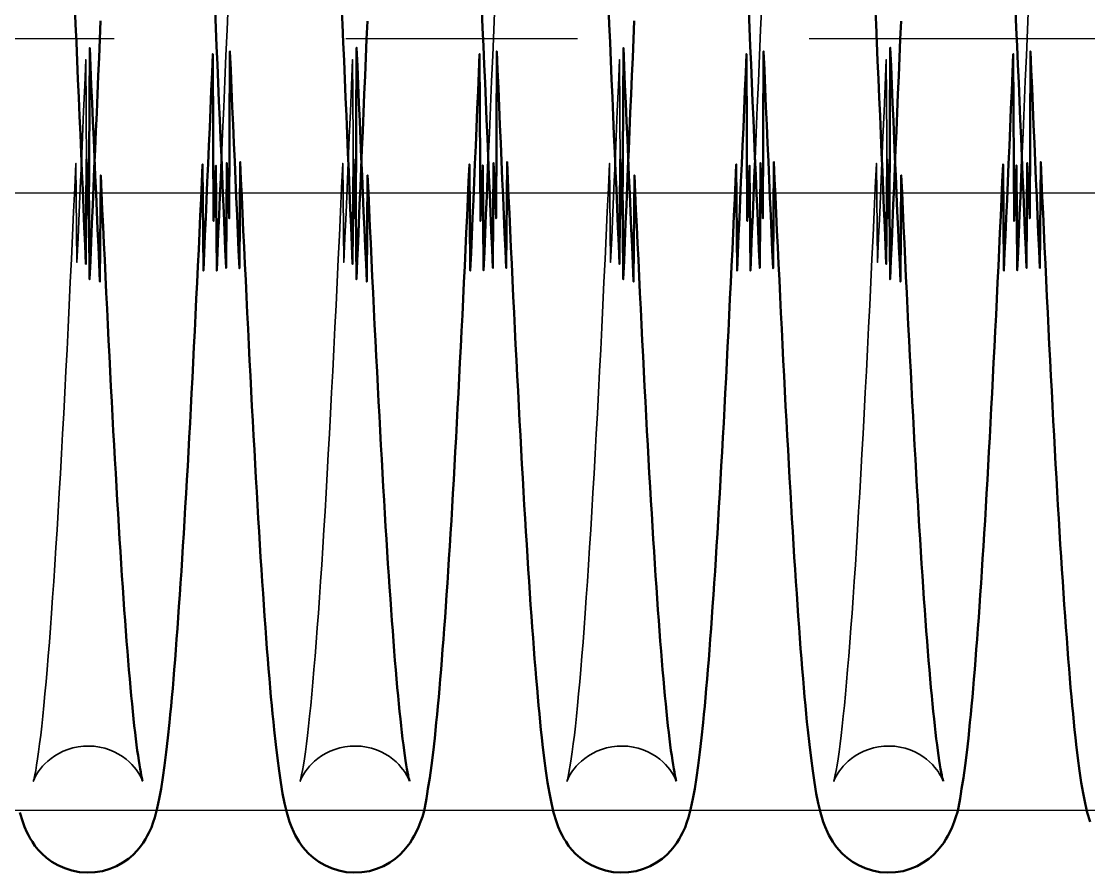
# Model space of a CAD drawing. Header units: millimetres. Extents: x 1448 to 104164, y -19509 to -89.
# Drawn here: x 81666.4 to 81735.5, y -3056.7 to -3001.5 of the extents above; entities that cross this region are included whole.
import ezdxf

# ---------------------------------------------------------------- set-up
doc = ezdxf.new("R2010")
doc.units = ezdxf.units.MM
doc.header["$LTSCALE"] = 60
doc.header["$MEASUREMENT"] = 0
doc.linetypes.add('CENTER', pattern=[2, 1.25, -0.25, 0.25, -0.25])
doc.layers.get('0').update_dxf_attribs({"linetype": 'CONTINUOUS'})
doc.layers.add('cen', color=14, linetype='CONTINUOUS')
doc.layers.add('가려진 것(ISO)', color=7, linetype='CONTINUOUS', lineweight=35)
doc.layers.add('가시적인 것(ISO)', color=7, linetype='CONTINUOUS', lineweight=50)

# ---------------------------------------------------------------- blocks, each defined once
blk = doc.blocks.new('토션스프링1')
at = {"layer": '가려진 것(ISO)', "flags": 128}
for points in [[(21463214.967, -50955456.939), (21463214.895, -50955458.591), (21463214.823, -50955460.254), (21463214.751, -50955461.926), (21463214.68, -50955463.606), (21463214.608, -50955465.292), (21463214.536, -50955466.982)], [(21463232.242, -50955456.936), (21463232.171, -50955458.59), (21463232.099, -50955460.254), (21463232.027, -50955461.927), (21463231.955, -50955463.607), (21463231.883, -50955465.293), (21463231.812, -50955466.981)], [(21463249.518, -50955456.939), (21463249.446, -50955458.591), (21463249.375, -50955460.254), (21463249.303, -50955461.926), (21463249.231, -50955463.606), (21463249.159, -50955465.292), (21463249.087, -50955466.982)], [(21463266.794, -50955456.936), (21463266.722, -50955458.59), (21463266.65, -50955460.254), (21463266.579, -50955461.927), (21463266.507, -50955463.607), (21463266.435, -50955465.293), (21463266.363, -50955466.981)], [(21463209.438, -50955507.244), (21463209.434, -50955507.229), (21463209.414, -50955507.177), (21463209.373, -50955507.083), (21463209.303, -50955506.94), (21463209.252, -50955506.847), (21463209.187, -50955506.739), (21463209.106, -50955506.617), (21463209.006, -50955506.478), (21463208.883, -50955506.326), (21463208.736, -50955506.163), (21463208.562, -50955505.994), (21463208.361, -50955505.822), (21463208.13, -50955505.652), (21463207.874, -50955505.491), (21463207.594, -50955505.344), (21463207.294, -50955505.217), (21463206.975, -50955505.114), (21463206.641, -50955505.035), (21463206.298, -50955504.985), (21463205.952, -50955504.965), (21463205.604, -50955504.976), (21463205.259, -50955505.017), (21463204.923, -50955505.086), (21463204.599, -50955505.182), (21463204.293, -50955505.303), (21463204.006, -50955505.445), (21463203.742, -50955505.602), (21463203.503, -50955505.768), (21463203.293, -50955505.94), (21463203.111, -50955506.111), (21463202.956, -50955506.277), (21463202.826, -50955506.432), (21463202.719, -50955506.572), (21463202.631, -50955506.699), (21463202.561, -50955506.811), (21463202.505, -50955506.91), (21463202.43, -50955507.065), (21463202.387, -50955507.166), (21463202.365, -50955507.224), (21463202.358, -50955507.244), (21463202.361, -50955507.234), (21463202.371, -50955507.197), (21463202.386, -50955507.137), (21463202.405, -50955507.056), (21463202.452, -50955506.837), (21463202.508, -50955506.547), (21463202.57, -50955506.195), (21463202.634, -50955505.788), (21463202.699, -50955505.333), (21463202.765, -50955504.827), (21463202.832, -50955504.272), (21463202.901, -50955503.671), (21463202.97, -50955503.023), (21463203.04, -50955502.331), (21463203.11, -50955501.596), (21463203.181, -50955500.819), (21463203.252, -50955500.001), (21463203.323, -50955499.144), (21463203.395, -50955498.25), (21463203.466, -50955497.319), (21463203.536, -50955496.353), (21463203.607, -50955495.347), (21463203.679, -50955494.304), (21463203.75, -50955493.225), (21463203.821, -50955492.111), (21463203.893, -50955490.962), (21463203.965, -50955489.781), (21463204.036, -50955488.569), (21463204.108, -50955487.327), (21463204.179, -50955486.056), (21463204.251, -50955484.757), (21463204.322, -50955483.432), (21463204.394, -50955482.082), (21463204.465, -50955480.705), (21463204.536, -50955479.3), (21463204.608, -50955477.869), (21463204.68, -50955476.413), (21463204.751, -50955474.934), (21463204.823, -50955473.433), (21463204.895, -50955471.913), (21463204.967, -50955470.373), (21463205.038, -50955468.817), (21463205.11, -50955467.245), (21463205.182, -50955473.659), (21463205.253, -50955472.061), (21463205.324, -50955470.451), (21463205.396, -50955468.826), (21463205.467, -50955467.186), (21463205.539, -50955465.534), (21463205.611, -50955463.871), (21463205.683, -50955462.2), (21463205.754, -50955460.521), (21463205.826, -50955470.836), (21463205.898, -50955469.147)], [(21463226.714, -50955507.244), (21463226.709, -50955507.229), (21463226.69, -50955507.177), (21463226.649, -50955507.083), (21463226.578, -50955506.94), (21463226.527, -50955506.847), (21463226.463, -50955506.739), (21463226.382, -50955506.616), (21463226.281, -50955506.478), (21463226.158, -50955506.325), (21463226.011, -50955506.162), (21463225.837, -50955505.993), (21463225.636, -50955505.821), (21463225.406, -50955505.652), (21463225.149, -50955505.491), (21463224.869, -50955505.344), (21463224.568, -50955505.217), (21463224.249, -50955505.113), (21463223.916, -50955505.035), (21463223.573, -50955504.985), (21463223.225, -50955504.965), (21463222.878, -50955504.976), (21463222.534, -50955505.017), (21463222.197, -50955505.087), (21463221.873, -50955505.183), (21463221.567, -50955505.304), (21463221.28, -50955505.445), (21463221.016, -50955505.603), (21463220.778, -50955505.77), (21463220.567, -50955505.941), (21463220.386, -50955506.112), (21463220.231, -50955506.278), (21463220.101, -50955506.433), (21463219.995, -50955506.574), (21463219.908, -50955506.702), (21463219.838, -50955506.815), (21463219.783, -50955506.913), (21463219.707, -50955507.065), (21463219.663, -50955507.166), (21463219.641, -50955507.223), (21463219.633, -50955507.244), (21463219.636, -50955507.234), (21463219.647, -50955507.197), (21463219.663, -50955507.136), (21463219.682, -50955507.055), (21463219.729, -50955506.836), (21463219.783, -50955506.549), (21463219.844, -50955506.199), (21463219.908, -50955505.792), (21463219.974, -50955505.333), (21463220.041, -50955504.828), (21463220.108, -50955504.275), (21463220.177, -50955503.674), (21463220.246, -50955503.027), (21463220.315, -50955502.336), (21463220.386, -50955501.601), (21463220.456, -50955500.825), (21463220.527, -50955500.007), (21463220.598, -50955499.15), (21463220.67, -50955498.254), (21463220.741, -50955497.322), (21463220.812, -50955496.353), (21463220.883, -50955495.35), (21463220.954, -50955494.31), (21463221.025, -50955493.232), (21463221.097, -50955492.119), (21463221.168, -50955490.971), (21463221.24, -50955489.79), (21463221.311, -50955488.577), (21463221.383, -50955487.333), (21463221.455, -50955486.061), (21463221.526, -50955484.76), (21463221.598, -50955483.433), (21463221.669, -50955482.08), (21463221.741, -50955480.703), (21463221.812, -50955479.301), (21463221.884, -50955477.873), (21463221.955, -50955476.418), (21463222.027, -50955474.94), (21463222.099, -50955473.44), (21463222.17, -50955471.919), (21463222.242, -50955470.378), (21463222.314, -50955468.82), (21463222.386, -50955467.246), (21463222.457, -50955473.657), (21463222.529, -50955472.056), (21463222.601, -50955470.443), (21463222.672, -50955468.82), (21463222.743, -50955467.183), (21463222.815, -50955465.534), (21463222.887, -50955463.872), (21463222.958, -50955462.202), (21463223.03, -50955460.523), (21463223.102, -50955470.837), (21463223.174, -50955469.147)], [(21463243.99, -50955507.244), (21463243.985, -50955507.229), (21463243.966, -50955507.177), (21463243.925, -50955507.083), (21463243.854, -50955506.94), (21463243.803, -50955506.847), (21463243.738, -50955506.739), (21463243.657, -50955506.617), (21463243.557, -50955506.478), (21463243.434, -50955506.326), (21463243.287, -50955506.163), (21463243.114, -50955505.994), (21463242.912, -50955505.822), (21463242.682, -50955505.652), (21463242.426, -50955505.491), (21463242.146, -50955505.344), (21463241.845, -50955505.217), (21463241.526, -50955505.114), (21463241.193, -50955505.035), (21463240.85, -50955504.985), (21463240.503, -50955504.965), (21463240.156, -50955504.976), (21463239.811, -50955505.017), (21463239.474, -50955505.086), (21463239.151, -50955505.182), (21463238.845, -50955505.303), (21463238.557, -50955505.445), (21463238.293, -50955505.602), (21463238.055, -50955505.768), (21463237.845, -50955505.94), (21463237.663, -50955506.111), (21463237.507, -50955506.277), (21463237.378, -50955506.432), (21463237.27, -50955506.572), (21463237.183, -50955506.699), (21463237.112, -50955506.811), (21463237.057, -50955506.91), (21463236.982, -50955507.065), (21463236.938, -50955507.166), (21463236.916, -50955507.224), (21463236.909, -50955507.244), (21463236.912, -50955507.234), (21463236.923, -50955507.197), (21463236.938, -50955507.137), (21463236.956, -50955507.056), (21463237.003, -50955506.837), (21463237.059, -50955506.547), (21463237.121, -50955506.195), (21463237.185, -50955505.788), (21463237.25, -50955505.333), (21463237.316, -50955504.827), (21463237.384, -50955504.272), (21463237.452, -50955503.671), (21463237.521, -50955503.023), (21463237.591, -50955502.331), (21463237.662, -50955501.596), (21463237.732, -50955500.819), (21463237.804, -50955500.001), (21463237.875, -50955499.144), (21463237.946, -50955498.25), (21463238.017, -50955497.319), (21463238.088, -50955496.353), (21463238.159, -50955495.347), (21463238.23, -50955494.304), (21463238.301, -50955493.225), (21463238.373, -50955492.111), (21463238.444, -50955490.962), (21463238.516, -50955489.781), (21463238.588, -50955488.569), (21463238.659, -50955487.327), (21463238.731, -50955486.056), (21463238.802, -50955484.757), (21463238.874, -50955483.432), (21463238.945, -50955482.082), (21463239.016, -50955480.705), (21463239.088, -50955479.3), (21463239.16, -50955477.869), (21463239.231, -50955476.413), (21463239.303, -50955474.934), (21463239.375, -50955473.433), (21463239.446, -50955471.913), (21463239.518, -50955470.373), (21463239.59, -50955468.817), (21463239.662, -50955467.245), (21463239.733, -50955473.659), (21463239.805, -50955472.061), (21463239.876, -50955470.451), (21463239.947, -50955468.826), (21463240.019, -50955467.186), (21463240.091, -50955465.534), (21463240.162, -50955463.871), (21463240.234, -50955462.2), (21463240.306, -50955460.521), (21463240.378, -50955470.836), (21463240.45, -50955469.147)], [(21463261.266, -50955507.244), (21463261.261, -50955507.229), (21463261.241, -50955507.177), (21463261.201, -50955507.083), (21463261.13, -50955506.94), (21463261.079, -50955506.847), (21463261.014, -50955506.739), (21463260.933, -50955506.616), (21463260.833, -50955506.478), (21463260.71, -50955506.325), (21463260.562, -50955506.162), (21463260.389, -50955505.993), (21463260.188, -50955505.821), (21463259.957, -50955505.652), (21463259.7, -50955505.491), (21463259.42, -50955505.344), (21463259.12, -50955505.217), (21463258.801, -50955505.113), (21463258.467, -50955505.035), (21463258.124, -50955504.985), (21463257.777, -50955504.965), (21463257.43, -50955504.976), (21463257.085, -50955505.017), (21463256.748, -50955505.087), (21463256.425, -50955505.183), (21463256.118, -50955505.304), (21463255.832, -50955505.445), (21463255.568, -50955505.603), (21463255.329, -50955505.77), (21463255.119, -50955505.941), (21463254.937, -50955506.112), (21463254.782, -50955506.278), (21463254.653, -50955506.433), (21463254.546, -50955506.574), (21463254.459, -50955506.702), (21463254.39, -50955506.815), (21463254.335, -50955506.913), (21463254.258, -50955507.065), (21463254.214, -50955507.166), (21463254.192, -50955507.223), (21463254.185, -50955507.244), (21463254.188, -50955507.234), (21463254.198, -50955507.197), (21463254.214, -50955507.136), (21463254.234, -50955507.055), (21463254.28, -50955506.836), (21463254.335, -50955506.549), (21463254.395, -50955506.199), (21463254.46, -50955505.792), (21463254.526, -50955505.333), (21463254.593, -50955504.828), (21463254.66, -50955504.275), (21463254.728, -50955503.674), (21463254.797, -50955503.027), (21463254.867, -50955502.336), (21463254.937, -50955501.601), (21463255.008, -50955500.825), (21463255.079, -50955500.007), (21463255.15, -50955499.15), (21463255.221, -50955498.254), (21463255.292, -50955497.322), (21463255.364, -50955496.353), (21463255.435, -50955495.35), (21463255.506, -50955494.31), (21463255.577, -50955493.232), (21463255.648, -50955492.119), (21463255.72, -50955490.971), (21463255.791, -50955489.79), (21463255.863, -50955488.577), (21463255.935, -50955487.333), (21463256.006, -50955486.061), (21463256.078, -50955484.76), (21463256.149, -50955483.433), (21463256.221, -50955482.08), (21463256.292, -50955480.703), (21463256.364, -50955479.301), (21463256.435, -50955477.873), (21463256.507, -50955476.418), (21463256.578, -50955474.94), (21463256.65, -50955473.44), (21463256.722, -50955471.919), (21463256.794, -50955470.378), (21463256.866, -50955468.82), (21463256.937, -50955467.246), (21463257.009, -50955473.657), (21463257.081, -50955472.056), (21463257.152, -50955470.443), (21463257.223, -50955468.82), (21463257.295, -50955467.183), (21463257.366, -50955465.534), (21463257.438, -50955463.872), (21463257.51, -50955462.202), (21463257.582, -50955460.523), (21463257.653, -50955470.837), (21463257.725, -50955469.147)]]:
    blk.add_lwpolyline(points, dxfattribs=at)
at = {"layer": '가시적인 것(ISO)', "flags": 128}
for points in [[(21463205.043, -50955457.062), (21463205.094, -50955458.238), (21463205.145, -50955459.419), (21463205.195, -50955460.603), (21463205.246, -50955461.792), (21463205.297, -50955462.983), (21463205.348, -50955464.177), (21463205.399, -50955465.372), (21463205.45, -50955466.569), (21463205.501, -50955467.766), (21463205.552, -50955468.964), (21463205.602, -50955470.161), (21463205.653, -50955471.359), (21463205.704, -50955472.559), (21463205.755, -50955473.761), (21463205.805, -50955466.962), (21463205.856, -50955468.164), (21463205.907, -50955469.365), (21463205.958, -50955470.564), (21463206.009, -50955459.762), (21463206.06, -50955460.956), (21463206.111, -50955462.148), (21463206.162, -50955463.336), (21463206.213, -50955464.519), (21463206.264, -50955465.698), (21463206.315, -50955466.871), (21463206.366, -50955468.037), (21463206.416, -50955469.197), (21463206.467, -50955470.349), (21463206.518, -50955471.494), (21463206.568, -50955472.634), (21463206.619, -50955473.768), (21463206.67, -50955474.895), (21463206.721, -50955468.016), (21463206.772, -50955469.129), (21463206.823, -50955470.234), (21463206.874, -50955471.33), (21463206.925, -50955472.417), (21463206.976, -50955473.494), (21463207.027, -50955474.561), (21463207.078, -50955475.618), (21463207.129, -50955476.662), (21463207.179, -50955477.695), (21463207.23, -50955478.715), (21463207.281, -50955479.722), (21463207.332, -50955480.716), (21463207.382, -50955481.695), (21463207.433, -50955482.662), (21463207.484, -50955483.616), (21463207.534, -50955484.558), (21463207.585, -50955485.486), (21463207.636, -50955486.401), (21463207.687, -50955487.302), (21463207.738, -50955488.187), (21463207.789, -50955489.058), (21463207.839, -50955489.913), (21463207.89, -50955490.752), (21463207.941, -50955491.575), (21463207.992, -50955492.38), (21463208.042, -50955493.168), (21463208.093, -50955493.939), (21463208.143, -50955494.69), (21463208.194, -50955495.423), (21463208.244, -50955496.137), (21463208.295, -50955496.834), (21463208.345, -50955497.512), (21463208.395, -50955498.172), (21463208.446, -50955498.813), (21463208.496, -50955499.434), (21463208.546, -50955500.037), (21463208.597, -50955500.619), (21463208.647, -50955501.181), (21463208.696, -50955501.721), (21463208.746, -50955502.241), (21463208.796, -50955502.739), (21463208.845, -50955503.214), (21463208.894, -50955503.667), (21463208.942, -50955504.097), (21463208.991, -50955504.505), (21463209.039, -50955504.89), (21463209.087, -50955505.251), (21463209.134, -50955505.587), (21463209.18, -50955505.898), (21463209.224, -50955506.18), (21463209.267, -50955506.435), (21463209.307, -50955506.66), (21463209.345, -50955506.854), (21463209.38, -50955507.014), (21463209.409, -50955507.137), (21463209.43, -50955507.216), (21463209.438, -50955507.244)], [(21463205.898, -50955469.147), (21463205.949, -50955467.947), (21463206, -50955474.745), (21463206.051, -50955473.544), (21463206.101, -50955472.344), (21463206.152, -50955471.145), (21463206.203, -50955469.947), (21463206.254, -50955468.75), (21463206.304, -50955467.551), (21463206.355, -50955466.353), (21463206.406, -50955465.156), (21463206.457, -50955463.96), (21463206.508, -50955462.766), (21463206.559, -50955461.575), (21463206.61, -50955460.387), (21463206.661, -50955459.203), (21463206.712, -50955458.023)], [(21463222.318, -50955457.057), (21463222.369, -50955458.232), (21463222.42, -50955459.413), (21463222.471, -50955460.597), (21463222.522, -50955461.786), (21463222.573, -50955462.978), (21463222.624, -50955464.173), (21463222.675, -50955465.37), (21463222.726, -50955466.568), (21463222.777, -50955467.767), (21463222.827, -50955468.966), (21463222.878, -50955470.165), (21463222.929, -50955471.363), (21463222.98, -50955472.561), (21463223.03, -50955473.761), (21463223.081, -50955466.961), (21463223.132, -50955468.161), (21463223.183, -50955469.361), (21463223.234, -50955470.559), (21463223.285, -50955459.756), (21463223.336, -50955460.951), (21463223.387, -50955462.142), (21463223.438, -50955463.331), (21463223.489, -50955464.515), (21463223.54, -50955465.694), (21463223.59, -50955466.868), (21463223.641, -50955468.036), (21463223.692, -50955469.198), (21463223.743, -50955470.352), (21463223.794, -50955471.499), (21463223.844, -50955472.637), (21463223.895, -50955473.77), (21463223.946, -50955474.895), (21463223.997, -50955468.014), (21463224.048, -50955469.126), (21463224.098, -50955470.23), (21463224.149, -50955471.326), (21463224.2, -50955472.413), (21463224.251, -50955473.49), (21463224.302, -50955474.557), (21463224.353, -50955475.613), (21463224.404, -50955476.659), (21463224.455, -50955477.692), (21463224.506, -50955478.714), (21463224.557, -50955479.722), (21463224.607, -50955480.718), (21463224.658, -50955481.699), (21463224.709, -50955482.666), (21463224.759, -50955483.619), (21463224.81, -50955484.559), (21463224.861, -50955485.486), (21463224.912, -50955486.4), (21463224.962, -50955487.3), (21463225.013, -50955488.185), (21463225.064, -50955489.055), (21463225.115, -50955489.91), (21463225.166, -50955490.749), (21463225.217, -50955491.572), (21463225.267, -50955492.378), (21463225.318, -50955493.166), (21463225.369, -50955493.937), (21463225.419, -50955494.69), (21463225.47, -50955495.425), (21463225.52, -50955496.14), (21463225.57, -50955496.836), (21463225.621, -50955497.513), (21463225.671, -50955498.172), (21463225.721, -50955498.813), (21463225.772, -50955499.434), (21463225.822, -50955500.036), (21463225.872, -50955500.618), (21463225.922, -50955501.18), (21463225.972, -50955501.72), (21463226.022, -50955502.24), (21463226.071, -50955502.738), (21463226.121, -50955503.214), (21463226.169, -50955503.667), (21463226.218, -50955504.098), (21463226.266, -50955504.505), (21463226.314, -50955504.889), (21463226.362, -50955505.25), (21463226.409, -50955505.587), (21463226.455, -50955505.897), (21463226.5, -50955506.181), (21463226.543, -50955506.435), (21463226.583, -50955506.66), (21463226.621, -50955506.854), (21463226.656, -50955507.014), (21463226.685, -50955507.137), (21463226.706, -50955507.216), (21463226.714, -50955507.244)], [(21463223.174, -50955469.147), (21463223.225, -50955467.946), (21463223.276, -50955474.743), (21463223.327, -50955473.54), (21463223.377, -50955472.338), (21463223.428, -50955471.136), (21463223.479, -50955469.936), (21463223.53, -50955468.738), (21463223.58, -50955467.543), (21463223.631, -50955466.347), (21463223.682, -50955465.152), (21463223.733, -50955463.958), (21463223.784, -50955462.766), (21463223.835, -50955461.575), (21463223.886, -50955460.388), (21463223.937, -50955459.204), (21463223.988, -50955458.024)], [(21463239.594, -50955457.062), (21463239.645, -50955458.238), (21463239.696, -50955459.419), (21463239.747, -50955460.603), (21463239.798, -50955461.792), (21463239.849, -50955462.983), (21463239.9, -50955464.177), (21463239.951, -50955465.372), (21463240.002, -50955466.569), (21463240.052, -50955467.766), (21463240.103, -50955468.964), (21463240.154, -50955470.161), (21463240.204, -50955471.359), (21463240.255, -50955472.559), (21463240.306, -50955473.761), (21463240.357, -50955466.962), (21463240.408, -50955468.164), (21463240.459, -50955469.365), (21463240.51, -50955470.564), (21463240.561, -50955459.762), (21463240.612, -50955460.956), (21463240.663, -50955462.148), (21463240.714, -50955463.336), (21463240.765, -50955464.519), (21463240.815, -50955465.698), (21463240.866, -50955466.871), (21463240.917, -50955468.037), (21463240.968, -50955469.197), (21463241.019, -50955470.349), (21463241.069, -50955471.494), (21463241.12, -50955472.634), (21463241.171, -50955473.768), (21463241.222, -50955474.895), (21463241.273, -50955468.016), (21463241.323, -50955469.129), (21463241.374, -50955470.234), (21463241.425, -50955471.33), (21463241.476, -50955472.417), (21463241.527, -50955473.494), (21463241.578, -50955474.561), (21463241.629, -50955475.618), (21463241.68, -50955476.662), (21463241.731, -50955477.695), (21463241.782, -50955478.715), (21463241.832, -50955479.722), (21463241.883, -50955480.716), (21463241.934, -50955481.695), (21463241.984, -50955482.662), (21463242.035, -50955483.616), (21463242.086, -50955484.558), (21463242.137, -50955485.486), (21463242.187, -50955486.401), (21463242.238, -50955487.302), (21463242.289, -50955488.187), (21463242.34, -50955489.058), (21463242.391, -50955489.913), (21463242.442, -50955490.752), (21463242.492, -50955491.575), (21463242.543, -50955492.38), (21463242.594, -50955493.168), (21463242.644, -50955493.939), (21463242.695, -50955494.69), (21463242.745, -50955495.423), (21463242.796, -50955496.137), (21463242.846, -50955496.834), (21463242.896, -50955497.512), (21463242.947, -50955498.172), (21463242.997, -50955498.813), (21463243.048, -50955499.434), (21463243.098, -50955500.037), (21463243.148, -50955500.619), (21463243.198, -50955501.181), (21463243.248, -50955501.721), (21463243.298, -50955502.241), (21463243.347, -50955502.739), (21463243.396, -50955503.214), (21463243.445, -50955503.667), (21463243.494, -50955504.097), (21463243.542, -50955504.505), (21463243.591, -50955504.89), (21463243.638, -50955505.251), (21463243.685, -50955505.587), (21463243.731, -50955505.898), (21463243.775, -50955506.18), (21463243.818, -50955506.435), (21463243.859, -50955506.66), (21463243.897, -50955506.854), (21463243.932, -50955507.014), (21463243.961, -50955507.137), (21463243.982, -50955507.216), (21463243.99, -50955507.244)], [(21463240.45, -50955469.147), (21463240.5, -50955467.947), (21463240.551, -50955474.745), (21463240.602, -50955473.544), (21463240.653, -50955472.344), (21463240.704, -50955471.145), (21463240.754, -50955469.947), (21463240.805, -50955468.75), (21463240.856, -50955467.551), (21463240.907, -50955466.353), (21463240.958, -50955465.156), (21463241.008, -50955463.96), (21463241.059, -50955462.766), (21463241.11, -50955461.575), (21463241.161, -50955460.387), (21463241.212, -50955459.203), (21463241.263, -50955458.023)], [(21463256.87, -50955457.057), (21463256.921, -50955458.232), (21463256.971, -50955459.413), (21463257.022, -50955460.597), (21463257.073, -50955461.786), (21463257.124, -50955462.978), (21463257.175, -50955464.173), (21463257.226, -50955465.37), (21463257.277, -50955466.568), (21463257.328, -50955467.767), (21463257.379, -50955468.966), (21463257.43, -50955470.165), (21463257.48, -50955471.363), (21463257.531, -50955472.561), (21463257.582, -50955473.761), (21463257.633, -50955466.961), (21463257.683, -50955468.161), (21463257.734, -50955469.361), (21463257.785, -50955470.559), (21463257.836, -50955459.756), (21463257.887, -50955460.951), (21463257.938, -50955462.142), (21463257.989, -50955463.331), (21463258.04, -50955464.515), (21463258.091, -50955465.694), (21463258.142, -50955466.868), (21463258.193, -50955468.036), (21463258.244, -50955469.198), (21463258.295, -50955470.352), (21463258.345, -50955471.499), (21463258.396, -50955472.637), (21463258.447, -50955473.77), (21463258.497, -50955474.895), (21463258.548, -50955468.014), (21463258.599, -50955469.126), (21463258.65, -50955470.23), (21463258.701, -50955471.326), (21463258.752, -50955472.413), (21463258.803, -50955473.49), (21463258.854, -50955474.557), (21463258.905, -50955475.613), (21463258.956, -50955476.659), (21463259.007, -50955477.692), (21463259.057, -50955478.714), (21463259.108, -50955479.722), (21463259.159, -50955480.718), (21463259.21, -50955481.699), (21463259.26, -50955482.666), (21463259.311, -50955483.619), (21463259.362, -50955484.559), (21463259.412, -50955485.486), (21463259.463, -50955486.4), (21463259.514, -50955487.3), (21463259.565, -50955488.185), (21463259.616, -50955489.055), (21463259.666, -50955489.91), (21463259.717, -50955490.749), (21463259.768, -50955491.572), (21463259.819, -50955492.378), (21463259.869, -50955493.166), (21463259.92, -50955493.937), (21463259.971, -50955494.69), (21463260.021, -50955495.425), (21463260.072, -50955496.14), (21463260.122, -50955496.836), (21463260.172, -50955497.513), (21463260.223, -50955498.172), (21463260.273, -50955498.813), (21463260.323, -50955499.434), (21463260.374, -50955500.036), (21463260.424, -50955500.618), (21463260.474, -50955501.18), (21463260.524, -50955501.72), (21463260.573, -50955502.24), (21463260.623, -50955502.738), (21463260.672, -50955503.214), (21463260.721, -50955503.667), (21463260.77, -50955504.098), (21463260.818, -50955504.505), (21463260.866, -50955504.889), (21463260.914, -50955505.25), (21463260.961, -50955505.587), (21463261.007, -50955505.897), (21463261.051, -50955506.181), (21463261.094, -50955506.435), (21463261.135, -50955506.66), (21463261.173, -50955506.854), (21463261.207, -50955507.014), (21463261.236, -50955507.137), (21463261.257, -50955507.216), (21463261.266, -50955507.244)], [(21463257.725, -50955469.147), (21463257.776, -50955467.946), (21463257.827, -50955474.743), (21463257.878, -50955473.54), (21463257.929, -50955472.338), (21463257.98, -50955471.136), (21463258.031, -50955469.936), (21463258.081, -50955468.738), (21463258.132, -50955467.543), (21463258.183, -50955466.347), (21463258.233, -50955465.152), (21463258.284, -50955463.958), (21463258.335, -50955462.766), (21463258.386, -50955461.575), (21463258.437, -50955460.388), (21463258.488, -50955459.204), (21463258.539, -50955458.024)], [(21463214.536, -50955466.982), (21463214.485, -50955468.182), (21463214.434, -50955469.384), (21463214.383, -50955470.585), (21463214.332, -50955471.786), (21463214.282, -50955472.986), (21463214.231, -50955474.184), (21463214.18, -50955467.38), (21463214.13, -50955468.578), (21463214.079, -50955469.775), (21463214.028, -50955470.971), (21463213.977, -50955460.166), (21463213.926, -50955461.359), (21463213.875, -50955462.55), (21463213.824, -50955463.738), (21463213.773, -50955464.921), (21463213.722, -50955466.101), (21463213.671, -50955467.276), (21463213.62, -50955468.445), (21463213.569, -50955469.608), (21463213.519, -50955470.765), (21463213.468, -50955471.914), (21463213.417, -50955473.055), (21463213.366, -50955474.188), (21463213.316, -50955467.312), (21463213.265, -50955468.428), (21463213.214, -50955469.537), (21463213.163, -50955470.639), (21463213.112, -50955471.733), (21463213.061, -50955472.819), (21463213.011, -50955473.895), (21463212.96, -50955474.962), (21463212.909, -50955476.019), (21463212.858, -50955477.065), (21463212.807, -50955478.1), (21463212.756, -50955479.124), (21463212.705, -50955480.136), (21463212.654, -50955481.134), (21463212.603, -50955482.12), (21463212.552, -50955483.092), (21463212.501, -50955484.049), (21463212.45, -50955484.992), (21463212.4, -50955485.92), (21463212.349, -50955486.835), (21463212.298, -50955487.736), (21463212.247, -50955488.623), (21463212.196, -50955489.496), (21463212.145, -50955490.355), (21463212.094, -50955491.198), (21463212.043, -50955492.027), (21463211.992, -50955492.839), (21463211.941, -50955493.636), (21463211.889, -50955494.416), (21463211.838, -50955495.179), (21463211.787, -50955495.925), (21463211.736, -50955496.654), (21463211.684, -50955497.364), (21463211.633, -50955498.057), (21463211.582, -50955498.731), (21463211.531, -50955499.385), (21463211.48, -50955500.021), (21463211.429, -50955500.638), (21463211.378, -50955501.236), (21463211.327, -50955501.815), (21463211.276, -50955502.377), (21463211.225, -50955502.92), (21463211.174, -50955503.445), (21463211.07, -50955504.441), (21463210.964, -50955505.366), (21463210.856, -50955506.223), (21463210.743, -50955507.011), (21463210.627, -50955507.733), (21463210.506, -50955508.389), (21463210.374, -50955508.999), (21463210.213, -50955509.597), (21463210.116, -50955509.904), (21463209.998, -50955510.23), (21463209.838, -50955510.591), (21463209.735, -50955510.79), (21463209.614, -50955511.002), (21463209.468, -50955511.232), (21463209.29, -50955511.478), (21463209.075, -50955511.735), (21463208.815, -50955512.001), (21463208.508, -50955512.264), (21463208.152, -50955512.513), (21463207.749, -50955512.736), (21463207.307, -50955512.921), (21463206.836, -50955513.059), (21463206.344, -50955513.14), (21463205.841, -50955513.163), (21463205.34, -50955513.127), (21463204.852, -50955513.032), (21463204.385, -50955512.883), (21463203.952, -50955512.689), (21463203.561, -50955512.46), (21463203.216, -50955512.205), (21463202.918, -50955511.94), (21463202.668, -50955511.676), (21463202.462, -50955511.42), (21463202.292, -50955511.178), (21463202.153, -50955510.952), (21463202.037, -50955510.743), (21463201.94, -50955510.548), (21463201.788, -50955510.193), (21463201.668, -50955509.868), (21463201.487, -50955509.263)], [(21463231.812, -50955466.981), (21463231.761, -50955468.181), (21463231.71, -50955469.381), (21463231.659, -50955470.581), (21463231.608, -50955471.78), (21463231.558, -50955472.977), (21463231.507, -50955474.175), (21463231.456, -50955467.374), (21463231.406, -50955468.573), (21463231.355, -50955469.772), (21463231.304, -50955470.97), (21463231.253, -50955460.166), (21463231.202, -50955461.36), (21463231.151, -50955462.551), (21463231.1, -50955463.739), (21463231.049, -50955464.923), (21463230.998, -50955466.102), (21463230.947, -50955467.276), (21463230.896, -50955468.445), (21463230.845, -50955469.607), (21463230.794, -50955470.761), (21463230.744, -50955471.909), (21463230.693, -50955473.048), (21463230.642, -50955474.179), (21463230.592, -50955467.304), (21463230.541, -50955468.422), (21463230.49, -50955469.533), (21463230.439, -50955470.636), (21463230.388, -50955471.732), (21463230.337, -50955472.818), (21463230.286, -50955473.895), (21463230.235, -50955474.963), (21463230.184, -50955476.02), (21463230.133, -50955477.066), (21463230.082, -50955478.101), (21463230.031, -50955479.125), (21463229.98, -50955480.135), (21463229.93, -50955481.133), (21463229.879, -50955482.117), (21463229.828, -50955483.087), (21463229.777, -50955484.043), (21463229.726, -50955484.985), (21463229.676, -50955485.914), (21463229.625, -50955486.83), (21463229.574, -50955487.732), (21463229.523, -50955488.621), (21463229.472, -50955489.495), (21463229.421, -50955490.354), (21463229.37, -50955491.198), (21463229.319, -50955492.027), (21463229.267, -50955492.84), (21463229.216, -50955493.637), (21463229.165, -50955494.417), (21463229.114, -50955495.18), (21463229.063, -50955495.925), (21463229.012, -50955496.653), (21463228.96, -50955497.363), (21463228.909, -50955498.054), (21463228.858, -50955498.726), (21463228.807, -50955499.38), (21463228.756, -50955500.015), (21463228.705, -50955500.632), (21463228.654, -50955501.231), (21463228.603, -50955501.812), (21463228.552, -50955502.375), (21463228.5, -50955502.92), (21463228.448, -50955503.446), (21463228.344, -50955504.446), (21463228.237, -50955505.374), (21463228.129, -50955506.232), (21463228.017, -50955507.018), (21463227.903, -50955507.733), (21463227.852, -50955508.059), (21463227.804, -50955508.367), (21463227.699, -50955508.956), (21463227.63, -50955509.251), (21463227.542, -50955509.554), (21463227.431, -50955509.874), (21463227.29, -50955510.216), (21463227.113, -50955510.588), (21463227.01, -50955510.788), (21463226.89, -50955511.002), (21463226.744, -50955511.234), (21463226.566, -50955511.479), (21463226.35, -50955511.736), (21463226.091, -50955512.001), (21463225.783, -50955512.264), (21463225.428, -50955512.513), (21463225.025, -50955512.736), (21463224.583, -50955512.921), (21463224.112, -50955513.059), (21463223.62, -50955513.14), (21463223.117, -50955513.163), (21463222.615, -50955513.127), (21463222.128, -50955513.032), (21463221.662, -50955512.883), (21463221.228, -50955512.689), (21463220.837, -50955512.46), (21463220.492, -50955512.206), (21463220.194, -50955511.94), (21463219.944, -50955511.675), (21463219.738, -50955511.42), (21463219.568, -50955511.178), (21463219.429, -50955510.952), (21463219.313, -50955510.743), (21463219.216, -50955510.548), (21463219.064, -50955510.193), (21463218.945, -50955509.869), (21463218.762, -50955509.262), (21463218.623, -50955508.665), (21463218.497, -50955508.03), (21463218.377, -50955507.335), (21463218.264, -50955506.578), (21463218.155, -50955505.757), (21463218.05, -50955504.868), (21463217.946, -50955503.91), (21463217.895, -50955503.403), (21463217.844, -50955502.878), (21463217.793, -50955502.334), (21463217.742, -50955501.77), (21463217.69, -50955501.187), (21463217.639, -50955500.584), (21463217.587, -50955499.962), (21463217.536, -50955499.32), (21463217.484, -50955498.659), (21463217.433, -50955497.979), (21463217.382, -50955497.281), (21463217.33, -50955496.566), (21463217.279, -50955495.833), (21463217.227, -50955495.082), (21463217.176, -50955494.315), (21463217.125, -50955493.531), (21463217.073, -50955492.731), (21463217.022, -50955491.915), (21463216.971, -50955491.084), (21463216.92, -50955490.237), (21463216.869, -50955489.376), (21463216.818, -50955488.501), (21463216.767, -50955487.611), (21463216.716, -50955486.708), (21463216.665, -50955485.791), (21463216.614, -50955484.861), (21463216.564, -50955483.917), (21463216.513, -50955482.957), (21463216.462, -50955481.984), (21463216.411, -50955480.996), (21463216.36, -50955479.996), (21463216.309, -50955478.982), (21463216.258, -50955477.957), (21463216.207, -50955476.92), (21463216.156, -50955475.872), (21463216.105, -50955474.813), (21463216.054, -50955473.745), (21463216.003, -50955472.667), (21463215.952, -50955471.579), (21463215.901, -50955470.484), (21463215.851, -50955469.38), (21463215.8, -50955468.269), (21463215.749, -50955467.151), (21463215.698, -50955474.027), (21463215.648, -50955472.893), (21463215.597, -50955471.752), (21463215.546, -50955470.602), (21463215.495, -50955469.445), (21463215.444, -50955468.281), (21463215.393, -50955467.111), (21463215.342, -50955465.936), (21463215.291, -50955464.756), (21463215.24, -50955463.571), (21463215.189, -50955462.383), (21463215.138, -50955461.191), (21463215.088, -50955459.997), (21463215.037, -50955470.801), (21463214.986, -50955469.604), (21463214.935, -50955468.406), (21463214.884, -50955467.208), (21463214.834, -50955474.011), (21463214.783, -50955472.814), (21463214.732, -50955471.615), (21463214.681, -50955470.414), (21463214.631, -50955469.213), (21463214.58, -50955468.013), (21463214.529, -50955466.812), (21463214.478, -50955465.613), (21463214.427, -50955464.416), (21463214.376, -50955463.221), (21463214.325, -50955462.029), (21463214.274, -50955460.841), (21463214.223, -50955459.657), (21463214.172, -50955458.479), (21463214.121, -50955457.305)], [(21463249.087, -50955466.982), (21463249.036, -50955468.182), (21463248.986, -50955469.384), (21463248.935, -50955470.585), (21463248.884, -50955471.786), (21463248.833, -50955472.986), (21463248.782, -50955474.184), (21463248.732, -50955467.38), (21463248.681, -50955468.578), (21463248.63, -50955469.775), (21463248.579, -50955470.971), (21463248.529, -50955460.166), (21463248.478, -50955461.359), (21463248.427, -50955462.55), (21463248.376, -50955463.738), (21463248.325, -50955464.921), (21463248.274, -50955466.101), (21463248.223, -50955467.276), (21463248.172, -50955468.445), (21463248.121, -50955469.608), (21463248.07, -50955470.765), (21463248.019, -50955471.914), (21463247.968, -50955473.055), (21463247.918, -50955474.188), (21463247.867, -50955467.312), (21463247.816, -50955468.428), (21463247.766, -50955469.537), (21463247.715, -50955470.639), (21463247.664, -50955471.733), (21463247.613, -50955472.819), (21463247.562, -50955473.895), (21463247.511, -50955474.962), (21463247.46, -50955476.019), (21463247.409, -50955477.065), (21463247.358, -50955478.1), (21463247.307, -50955479.124), (21463247.256, -50955480.136), (21463247.205, -50955481.134), (21463247.154, -50955482.12), (21463247.103, -50955483.092), (21463247.053, -50955484.049), (21463247.002, -50955484.992), (21463246.951, -50955485.92), (21463246.9, -50955486.835), (21463246.849, -50955487.736), (21463246.798, -50955488.623), (21463246.748, -50955489.496), (21463246.697, -50955490.355), (21463246.645, -50955491.198), (21463246.594, -50955492.027), (21463246.543, -50955492.839), (21463246.492, -50955493.636), (21463246.441, -50955494.416), (21463246.39, -50955495.179), (21463246.338, -50955495.925), (21463246.287, -50955496.654), (21463246.236, -50955497.364), (21463246.185, -50955498.057), (21463246.134, -50955498.731), (21463246.082, -50955499.385), (21463246.031, -50955500.021), (21463245.98, -50955500.638), (21463245.929, -50955501.236), (21463245.879, -50955501.815), (21463245.828, -50955502.377), (21463245.777, -50955502.92), (21463245.725, -50955503.445), (21463245.621, -50955504.441), (21463245.516, -50955505.366), (21463245.407, -50955506.223), (21463245.295, -50955507.011), (21463245.179, -50955507.733), (21463245.058, -50955508.389), (21463244.926, -50955508.999), (21463244.764, -50955509.597), (21463244.668, -50955509.904), (21463244.55, -50955510.23), (21463244.389, -50955510.591), (21463244.286, -50955510.79), (21463244.165, -50955511.002), (21463244.019, -50955511.232), (21463243.842, -50955511.478), (21463243.626, -50955511.735), (21463243.367, -50955512.001), (21463243.059, -50955512.264), (21463242.703, -50955512.513), (21463242.3, -50955512.736), (21463241.859, -50955512.921), (21463241.388, -50955513.059), (21463240.895, -50955513.14), (21463240.392, -50955513.163), (21463239.891, -50955513.127), (21463239.403, -50955513.032), (21463238.937, -50955512.883), (21463238.504, -50955512.689), (21463238.113, -50955512.46), (21463237.767, -50955512.205), (21463237.469, -50955511.94), (21463237.22, -50955511.676), (21463237.014, -50955511.42), (21463236.844, -50955511.178), (21463236.705, -50955510.952), (21463236.589, -50955510.743), (21463236.492, -50955510.548), (21463236.34, -50955510.193), (21463236.22, -50955509.868), (21463236.039, -50955509.263), (21463235.899, -50955508.666), (21463235.771, -50955508.026), (21463235.651, -50955507.331), (21463235.539, -50955506.578), (21463235.431, -50955505.761), (21463235.327, -50955504.877), (21463235.276, -50955504.408), (21463235.224, -50955503.921), (21463235.173, -50955503.414), (21463235.122, -50955502.888), (21463235.07, -50955502.341), (21463235.018, -50955501.774), (21463234.966, -50955501.188), (21463234.915, -50955500.582), (21463234.863, -50955499.957), (21463234.811, -50955499.313), (21463234.76, -50955498.65), (21463234.708, -50955497.969), (21463234.657, -50955497.271), (21463234.605, -50955496.555), (21463234.554, -50955495.821), (21463234.502, -50955495.071), (21463234.451, -50955494.304), (21463234.4, -50955493.521), (21463234.348, -50955492.722), (21463234.297, -50955491.908), (21463234.246, -50955491.078), (21463234.195, -50955490.233), (21463234.144, -50955489.373), (21463234.093, -50955488.499), (21463234.043, -50955487.611), (21463233.992, -50955486.71), (21463233.941, -50955485.793), (21463233.89, -50955484.86), (21463233.839, -50955483.913), (21463233.788, -50955482.952), (21463233.737, -50955481.976), (21463233.686, -50955480.988), (21463233.635, -50955479.986), (21463233.584, -50955478.972), (21463233.533, -50955477.947), (21463233.482, -50955476.91), (21463233.431, -50955475.862), (21463233.38, -50955474.804), (21463233.329, -50955473.737), (21463233.279, -50955472.66), (21463233.228, -50955471.574), (21463233.177, -50955470.48), (21463233.126, -50955469.379), (21463233.076, -50955468.27), (21463233.025, -50955467.152), (21463232.974, -50955474.025), (21463232.923, -50955472.889), (21463232.872, -50955471.745), (21463232.821, -50955470.594), (21463232.771, -50955469.435), (21463232.72, -50955468.27), (21463232.669, -50955467.1), (21463232.618, -50955465.924), (21463232.567, -50955464.744), (21463232.516, -50955463.56), (21463232.465, -50955462.372), (21463232.414, -50955461.182), (21463232.363, -50955459.989), (21463232.312, -50955470.795), (21463232.261, -50955469.6), (21463232.211, -50955468.405), (21463232.16, -50955467.209), (21463232.109, -50955474.011), (21463232.059, -50955472.811), (21463232.008, -50955471.61), (21463231.957, -50955470.407), (21463231.906, -50955469.205), (21463231.855, -50955468.002), (21463231.804, -50955466.801), (21463231.753, -50955465.601), (21463231.702, -50955464.404), (21463231.651, -50955463.209), (21463231.6, -50955462.018), (21463231.549, -50955460.83), (21463231.498, -50955459.648), (21463231.447, -50955458.47), (21463231.397, -50955457.299)], [(21463266.363, -50955466.981), (21463266.312, -50955468.181), (21463266.261, -50955469.381), (21463266.211, -50955470.581), (21463266.16, -50955471.78), (21463266.109, -50955472.977), (21463266.059, -50955474.175), (21463266.008, -50955467.374), (21463265.957, -50955468.573), (21463265.906, -50955469.772), (21463265.855, -50955470.97), (21463265.804, -50955460.166), (21463265.753, -50955461.36), (21463265.702, -50955462.551), (21463265.651, -50955463.739), (21463265.6, -50955464.923), (21463265.549, -50955466.102), (21463265.499, -50955467.276), (21463265.448, -50955468.445), (21463265.397, -50955469.607), (21463265.346, -50955470.761), (21463265.295, -50955471.909), (21463265.244, -50955473.048), (21463265.194, -50955474.179), (21463265.143, -50955467.304), (21463265.092, -50955468.422), (21463265.041, -50955469.533), (21463264.991, -50955470.636), (21463264.94, -50955471.732), (21463264.889, -50955472.818), (21463264.838, -50955473.895), (21463264.787, -50955474.963), (21463264.736, -50955476.02), (21463264.685, -50955477.066), (21463264.634, -50955478.101), (21463264.583, -50955479.125), (21463264.532, -50955480.135), (21463264.481, -50955481.133), (21463264.43, -50955482.117), (21463264.379, -50955483.087), (21463264.329, -50955484.043), (21463264.278, -50955484.985), (21463264.227, -50955485.914), (21463264.176, -50955486.83), (21463264.125, -50955487.732), (21463264.074, -50955488.621), (21463264.023, -50955489.495), (21463263.972, -50955490.354), (21463263.921, -50955491.198), (21463263.87, -50955492.027), (21463263.819, -50955492.84), (21463263.768, -50955493.637), (21463263.717, -50955494.417), (21463263.665, -50955495.18), (21463263.614, -50955495.925), (21463263.563, -50955496.653), (21463263.512, -50955497.363), (21463263.461, -50955498.054), (21463263.41, -50955498.726), (21463263.359, -50955499.38), (21463263.308, -50955500.015), (21463263.257, -50955500.632), (21463263.206, -50955501.231), (21463263.155, -50955501.812), (21463263.103, -50955502.375), (21463263.052, -50955502.92), (21463263, -50955503.446), (21463262.895, -50955504.446), (21463262.789, -50955505.374), (21463262.68, -50955506.232), (21463262.569, -50955507.018), (21463262.455, -50955507.733), (21463262.403, -50955508.059), (21463262.356, -50955508.367), (21463262.25, -50955508.956), (21463262.181, -50955509.251), (21463262.094, -50955509.554), (21463261.982, -50955509.874), (21463261.841, -50955510.216), (21463261.665, -50955510.588), (21463261.562, -50955510.788), (21463261.442, -50955511.002), (21463261.296, -50955511.234), (21463261.118, -50955511.479), (21463260.902, -50955511.736), (21463260.642, -50955512.001), (21463260.334, -50955512.264), (21463259.979, -50955512.513), (21463259.577, -50955512.736), (21463259.134, -50955512.921), (21463258.663, -50955513.059), (21463258.171, -50955513.14), (21463257.668, -50955513.163), (21463257.166, -50955513.127), (21463256.679, -50955513.032), (21463256.213, -50955512.883), (21463255.779, -50955512.689), (21463255.388, -50955512.46), (21463255.043, -50955512.206), (21463254.745, -50955511.94), (21463254.495, -50955511.675), (21463254.289, -50955511.42), (21463254.12, -50955511.178), (21463253.98, -50955510.952), (21463253.865, -50955510.743), (21463253.768, -50955510.548), (21463253.615, -50955510.193), (21463253.496, -50955509.869), (21463253.313, -50955509.262), (21463253.174, -50955508.665), (21463253.048, -50955508.03), (21463252.929, -50955507.335), (21463252.815, -50955506.578), (21463252.707, -50955505.757), (21463252.601, -50955504.868), (21463252.498, -50955503.91), (21463252.447, -50955503.403), (21463252.396, -50955502.878), (21463252.345, -50955502.334), (21463252.293, -50955501.77), (21463252.242, -50955501.187), (21463252.19, -50955500.584), (21463252.139, -50955499.962), (21463252.087, -50955499.32), (21463252.036, -50955498.659), (21463251.984, -50955497.979), (21463251.933, -50955497.281), (21463251.882, -50955496.566), (21463251.83, -50955495.833), (21463251.779, -50955495.082), (21463251.727, -50955494.315), (21463251.676, -50955493.531), (21463251.625, -50955492.731), (21463251.574, -50955491.915), (21463251.522, -50955491.084), (21463251.471, -50955490.237), (21463251.42, -50955489.376), (21463251.369, -50955488.501), (21463251.318, -50955487.611), (21463251.267, -50955486.708), (21463251.217, -50955485.791), (21463251.166, -50955484.861), (21463251.115, -50955483.917), (21463251.064, -50955482.957), (21463251.013, -50955481.984), (21463250.963, -50955480.996), (21463250.912, -50955479.996), (21463250.861, -50955478.982), (21463250.81, -50955477.957), (21463250.759, -50955476.92), (21463250.708, -50955475.872), (21463250.657, -50955474.813), (21463250.606, -50955473.745), (21463250.555, -50955472.667), (21463250.504, -50955471.579), (21463250.453, -50955470.484), (21463250.402, -50955469.38), (21463250.351, -50955468.269), (21463250.301, -50955467.151), (21463250.25, -50955474.027), (21463250.199, -50955472.893), (21463250.148, -50955471.752), (21463250.098, -50955470.602), (21463250.047, -50955469.445), (21463249.996, -50955468.281), (21463249.945, -50955467.111), (21463249.894, -50955465.936), (21463249.843, -50955464.756), (21463249.792, -50955463.571), (21463249.741, -50955462.383), (21463249.69, -50955461.191), (21463249.639, -50955459.997), (21463249.588, -50955470.801), (21463249.537, -50955469.604), (21463249.486, -50955468.406), (21463249.436, -50955467.208), (21463249.385, -50955474.011), (21463249.334, -50955472.814), (21463249.284, -50955471.615), (21463249.233, -50955470.414), (21463249.182, -50955469.213), (21463249.131, -50955468.013), (21463249.08, -50955466.812), (21463249.029, -50955465.613), (21463248.978, -50955464.416), (21463248.927, -50955463.221), (21463248.876, -50955462.029), (21463248.825, -50955460.841), (21463248.774, -50955459.657), (21463248.724, -50955458.479), (21463248.673, -50955457.305)], [(21463270.771, -50955509.868), (21463270.59, -50955509.263), (21463270.45, -50955508.666), (21463270.322, -50955508.026), (21463270.203, -50955507.331), (21463270.09, -50955506.578), (21463269.983, -50955505.761), (21463269.879, -50955504.877), (21463269.827, -50955504.408), (21463269.776, -50955503.921), (21463269.725, -50955503.414), (21463269.673, -50955502.888), (21463269.621, -50955502.341), (21463269.569, -50955501.774), (21463269.518, -50955501.188), (21463269.466, -50955500.582), (21463269.414, -50955499.957), (21463269.363, -50955499.313), (21463269.311, -50955498.65), (21463269.26, -50955497.969), (21463269.208, -50955497.271), (21463269.157, -50955496.555), (21463269.105, -50955495.821), (21463269.054, -50955495.071), (21463269.002, -50955494.304), (21463268.951, -50955493.521), (21463268.9, -50955492.722), (21463268.849, -50955491.908), (21463268.798, -50955491.078), (21463268.747, -50955490.233), (21463268.696, -50955489.373), (21463268.645, -50955488.499), (21463268.594, -50955487.611), (21463268.543, -50955486.71), (21463268.492, -50955485.793), (21463268.442, -50955484.86), (21463268.391, -50955483.913), (21463268.34, -50955482.952), (21463268.289, -50955481.976), (21463268.238, -50955480.988), (21463268.187, -50955479.986), (21463268.136, -50955478.972), (21463268.085, -50955477.947), (21463268.034, -50955476.91), (21463267.983, -50955475.862), (21463267.932, -50955474.804), (21463267.881, -50955473.737), (21463267.83, -50955472.66), (21463267.779, -50955471.574), (21463267.728, -50955470.48), (21463267.678, -50955469.379), (21463267.627, -50955468.27), (21463267.576, -50955467.152), (21463267.526, -50955474.025), (21463267.475, -50955472.889), (21463267.424, -50955471.745), (21463267.373, -50955470.594), (21463267.322, -50955469.435), (21463267.271, -50955468.27), (21463267.22, -50955467.1), (21463267.169, -50955465.924), (21463267.118, -50955464.744), (21463267.067, -50955463.56), (21463267.016, -50955462.372), (21463266.965, -50955461.182), (21463266.914, -50955459.989), (21463266.864, -50955470.795), (21463266.813, -50955469.6), (21463266.762, -50955468.405), (21463266.711, -50955467.209), (21463266.661, -50955474.011), (21463266.61, -50955472.811), (21463266.559, -50955471.61), (21463266.508, -50955470.407), (21463266.457, -50955469.205), (21463266.406, -50955468.002), (21463266.355, -50955466.801), (21463266.305, -50955465.601), (21463266.254, -50955464.404), (21463266.203, -50955463.209), (21463266.152, -50955462.018), (21463266.101, -50955460.83), (21463266.05, -50955459.648), (21463265.999, -50955458.47), (21463265.948, -50955457.299)]]:
    blk.add_lwpolyline(points, dxfattribs=at)
blk = doc.blocks.new('토션스프링12345')
blk.add_blockref('토션스프링1', (1400.606, -3974.283))

msp = doc.modelspace()

# ---------------------------------------------------------------- linework, layer by layer
at = {"color": 3}
for p, q in [((79607.442, -3012.641), (85865.368, -3012.641)), ((85582.442, -3052.641), (79782.442, -3052.641)), ((82025.398, -3052.641), (80987.372, -3052.641))]:
    msp.add_line(p, q, dxfattribs=at)
at = {"layer": 'cen', "linetype": 'CENTER'}
msp.add_line((79557.442, -3002.641), (85915.368, -3002.641), dxfattribs=at)

# ---------------------------------------------------------------- block references
msp.add_blockref('토션스프링12345', (-21382935.757, 50956430.79))

doc.saveas('drawing.dxf')
